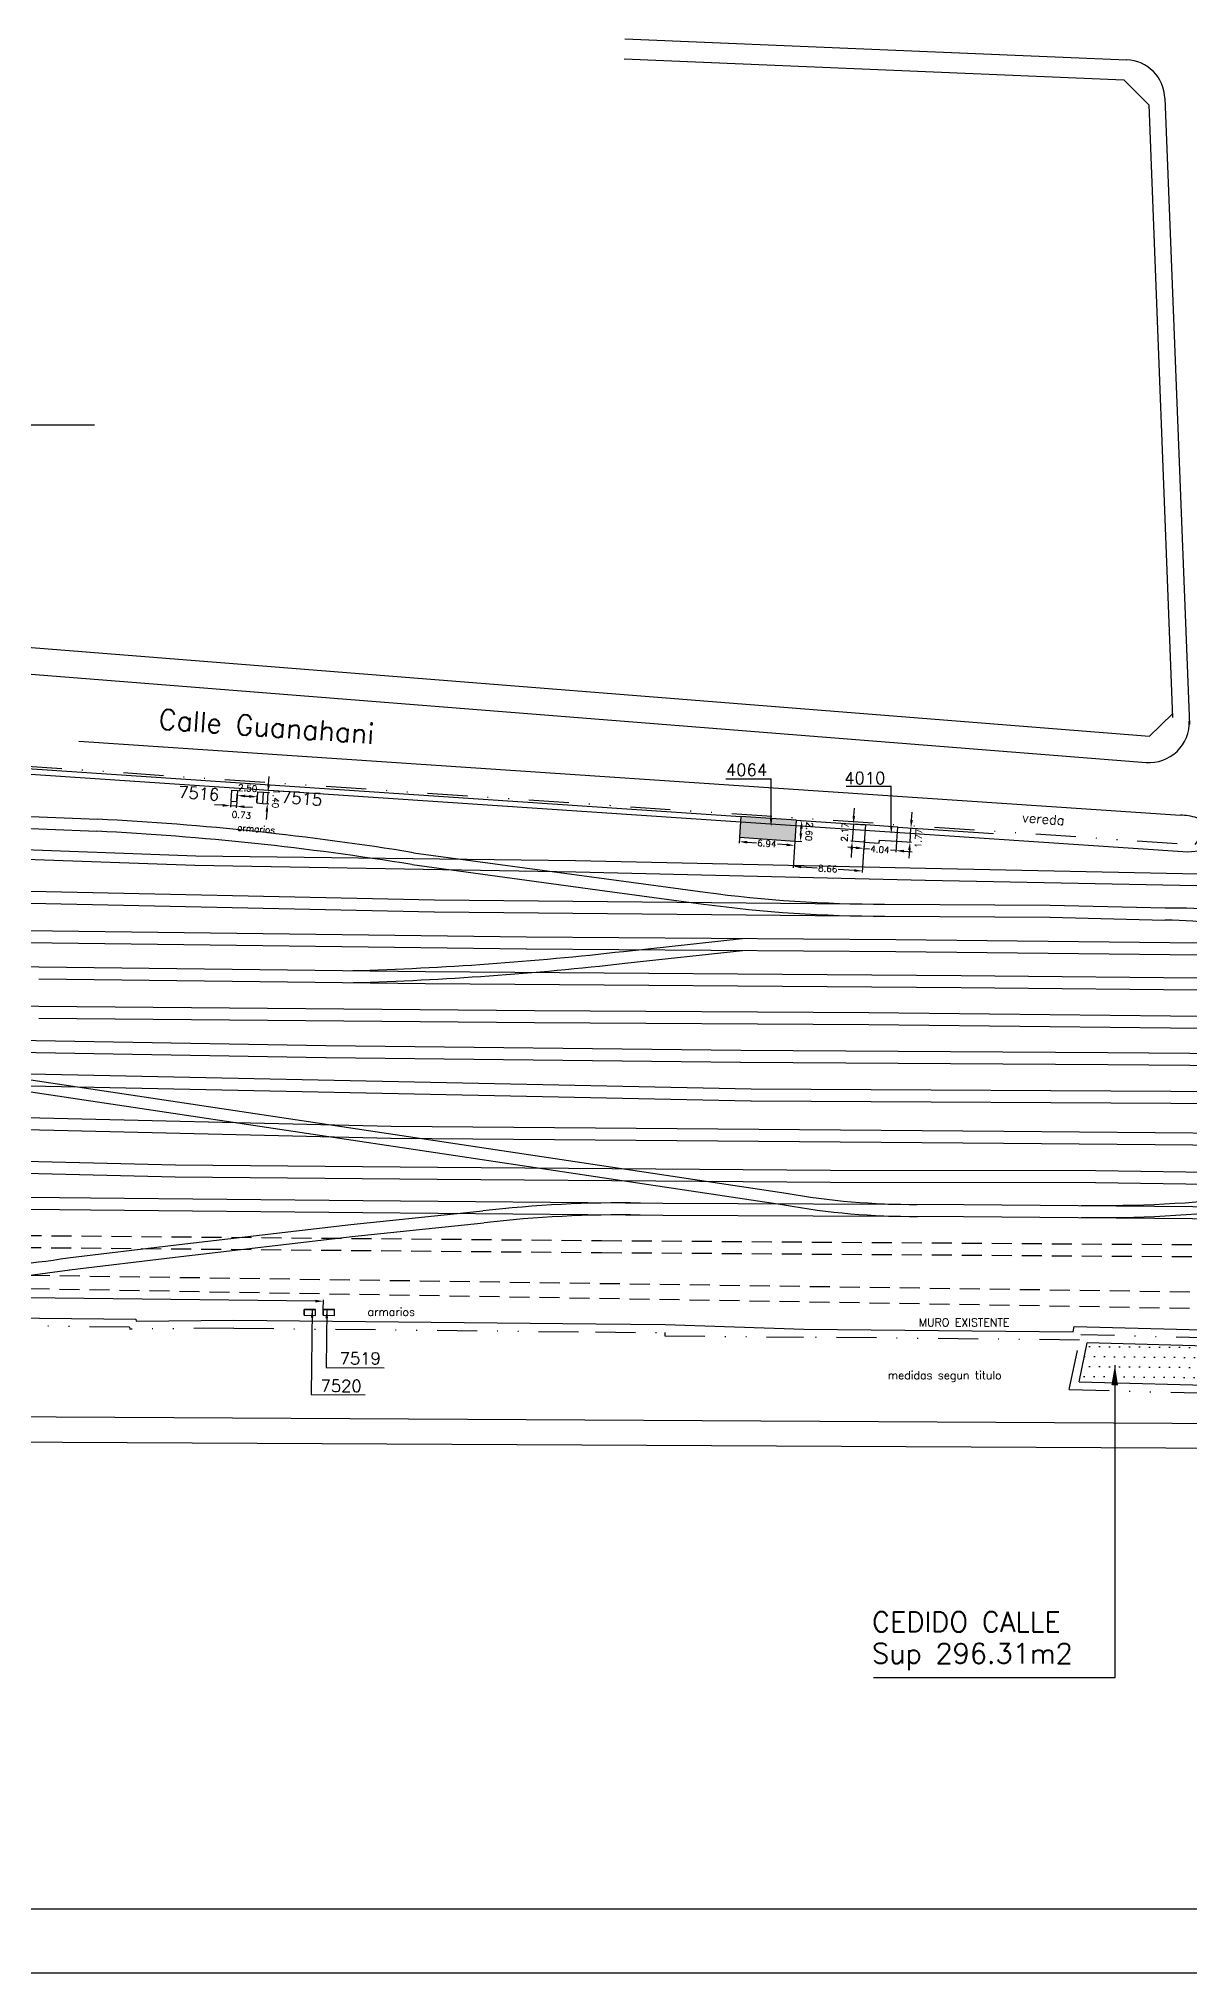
# Model space of a CAD drawing. Header units: metres. Extents: x -2640 to -492, y 2614 to 2999.
# Drawn here: x -1366.5 to -1222.6, y 2614.1 to 2855.8 of the extents above; entities that cross this region are included whole.
import ezdxf

# ---------------------------------------------------------------- set-up
doc = ezdxf.new("R2010")
doc.units = ezdxf.units.M
doc.header["$LTSCALE"] = 10
doc.header["$MEASUREMENT"] = 0
doc.linetypes.add('DIVIDE', pattern=[1.25, 0.5, -0.25, 0, -0.25, 0, -0.25])
doc.linetypes.add('HIDDEN', pattern=[0.375, 0.25, -0.125])
doc.layers.get('DEFPOINTS').update_dxf_attribs({"linetype": 'CONTINUOUS'})
for name, color, linetype in [('CALLES', 2, 'CONTINUOUS'), ('CEDIDO', 50, 'CONTINUOUS'), ('COTAS', 2, 'CONTINUOUS'), ('EDIFICIOS', 4, 'CONTINUOUS'), ('LINEA_02', 2, 'CONTINUOUS'), ('RECUADRO', 9, 'CONTINUOUS'), ('RECUADRO2', 2, 'CONTINUOUS'), ('TEXT-03', 3, 'CONTINUOUS'), ('Titulo (Solo límites)', 102, 'DIVIDE'), ('TMR', 220, 'CONTINUOUS'), ('VIAS', 1, 'CONTINUOUS'), ('VIVIENDA', 246, 'CONTINUOUS')]:
    doc.layers.add(name, color=color, linetype=linetype)
doc.styles.add('ROMANS', font='romans.shx')
doc.dimstyles.new('CHICAS', dxfattribs={"dimtxt": 0.8, "dimasz": 1, "dimexe": 0.18, "dimexo": 0.0625, "dimgap": 0.09, "dimtad": 0, "dimzin": 0, "dimdsep": 46, "dimtxsty": 'ROMANS', "dimcen": 0.09, "dimclrd": 1, "dimclre": 1, "dimclrt": 7, "dimadec": 0, "dimazin": 0, "dimtfac": 1, "dimtmove": 2, "dimatfit": 3, "dimfxl": 0, "dimtolj": 1, "dimtzin": 0, "dimarcsym": 0})

# ---------------------------------------------------------------- blocks, each defined once
blk = doc.blocks.new('*D287')
at = {"layer": 'COTAS', "color": 1, "lineweight": -2}
for p, q in [((-1470.89, 2697.59), (-1470.86, 2699.84)), ((-1469.87, 2699.65), (-1404.35, 2698.89)), ((-1331.88, 2698.05), (-1400.32, 2698.84)), ((-1330.89, 2697.01), (-1330.88, 2698.22))]:
    blk.add_line(p, q, dxfattribs=at)
at = {"layer": 'COTAS', "color": 1}
for points in [[(-1469.86, 2699.82), (-1469.87, 2699.48), (-1470.87, 2699.66)], [(-1331.88, 2698.22), (-1331.88, 2697.88), (-1330.88, 2698.04)]]:
    blk.add_solid(points, dxfattribs=at)
at = {"layer": 'DEFPOINTS', "color": 0}
for p in [(-1470.89, 2697.53), (-1330.88, 2698.04), (-1330.89, 2696.95)]:
    blk.add_point(p, dxfattribs=at)
at = {"layer": 'COTAS', "color": 7, "insert": (-1402.33, 2698.85), "char_height": 0.8, "attachment_point": 5, "rotation": 359.3358, "style": 'ROMANS'}
blk.add_mtext('\\A1;140.00', dxfattribs=at)
blk = doc.blocks.new('*D361')
at = {"layer": 'COTAS', "color": 1, "lineweight": -2}
for p, q in [((-1271.95, 2755.47), (-1272.18, 2752.19)), ((-1263.31, 2754.89), (-1263.53, 2751.61)), ((-1271.17, 2752.3), (-1269.15, 2752.17)), ((-1264.52, 2751.85), (-1266.54, 2751.99))]:
    blk.add_line(p, q, dxfattribs=at)
at = {"layer": 'COTAS', "color": 1}
for points in [[(-1271.15, 2752.47), (-1271.18, 2752.13), (-1272.16, 2752.37)], [(-1264.51, 2752.02), (-1264.53, 2751.69), (-1263.52, 2751.79)]]:
    blk.add_solid(points, dxfattribs=at)
at = {"layer": 'DEFPOINTS', "color": 0}
for p in [(-1271.95, 2755.54), (-1263.31, 2754.96), (-1272.16, 2752.37)]:
    blk.add_point(p, dxfattribs=at)
at = {"layer": 'COTAS', "color": 7, "insert": (-1267.84, 2752.08), "char_height": 0.8, "attachment_point": 5, "rotation": 356.16, "style": 'ROMANS'}
blk.add_mtext('\\A1;8.66', dxfattribs=at)
blk = doc.blocks.new('*D362')
at = {"layer": 'COTAS', "color": 1, "lineweight": -2}
for p, q in [((-1257.37, 2758.16), (-1257.3, 2759.16)), ((-1259.16, 2755.51), (-1257.38, 2755.38)), ((-1259.04, 2757.28), (-1257.26, 2757.15)), ((-1257.56, 2755.39), (-1257.44, 2757.16)), ((-1257.63, 2754.4), (-1257.7, 2753.4))]:
    blk.add_line(p, q, dxfattribs=at)
at = {"layer": 'COTAS', "color": 1}
for points in [[(-1257.54, 2758.17), (-1257.2, 2758.15), (-1257.44, 2757.16)], [(-1257.8, 2754.41), (-1257.47, 2754.39), (-1257.56, 2755.39)]]:
    blk.add_solid(points, dxfattribs=at)
at = {"layer": 'DEFPOINTS', "color": 0}
for p in [(-1259.22, 2755.51), (-1259.1, 2757.28), (-1257.44, 2757.16)]:
    blk.add_point(p, dxfattribs=at)
at = {"layer": 'COTAS', "color": 7, "insert": (-1256.49, 2755.86), "char_height": 0.8, "attachment_point": 5, "rotation": 86.0283, "style": 'ROMANS'}
blk.add_mtext('\\A1;1.77', dxfattribs=at)
blk = doc.blocks.new('*D363')
at = {"layer": 'COTAS', "color": 1, "lineweight": -2}
for p, q in [((-1264.58, 2758.65), (-1264.51, 2759.65)), ((-1263.2, 2757.56), (-1264.82, 2757.66)), ((-1264.64, 2757.65), (-1264.79, 2755.49)), ((-1263.34, 2755.39), (-1264.97, 2755.5)), ((-1264.86, 2754.49), (-1264.92, 2753.49))]:
    blk.add_line(p, q, dxfattribs=at)
at = {"layer": 'COTAS', "color": 1}
for points in [[(-1264.74, 2758.66), (-1264.41, 2758.64), (-1264.64, 2757.65)], [(-1265.02, 2754.5), (-1264.69, 2754.48), (-1264.79, 2755.49)]]:
    blk.add_solid(points, dxfattribs=at)
at = {"layer": 'DEFPOINTS', "color": 0}
for p in [(-1263.14, 2757.55), (-1264.79, 2755.49), (-1263.28, 2755.39)]:
    blk.add_point(p, dxfattribs=at)
at = {"layer": 'COTAS', "color": 7, "insert": (-1265.71, 2756.64), "char_height": 0.8, "attachment_point": 5, "rotation": 86.16, "style": 'ROMANS'}
blk.add_mtext('\\A1;2.17', dxfattribs=at)
blk = doc.blocks.new('*D364')
at = {"layer": 'COTAS', "color": 1, "lineweight": -2}
for p, q in [((-1263.26, 2755.73), (-1263.35, 2754.44)), ((-1264.33, 2754.69), (-1265.33, 2754.76)), ((-1263.34, 2754.62), (-1262.64, 2754.57)), ((-1259.3, 2754.34), (-1259.99, 2754.39)), ((-1259.23, 2755.45), (-1259.32, 2754.16)), ((-1258.31, 2754.27), (-1257.31, 2754.2))]:
    blk.add_line(p, q, dxfattribs=at)
at = {"layer": 'COTAS', "color": 1}
for points in [[(-1264.32, 2754.85), (-1264.34, 2754.52), (-1263.34, 2754.62)], [(-1258.29, 2754.44), (-1258.32, 2754.1), (-1259.3, 2754.34)]]:
    blk.add_solid(points, dxfattribs=at)
at = {"layer": 'DEFPOINTS', "color": 0}
for p in [(-1263.25, 2755.79), (-1259.22, 2755.51), (-1259.3, 2754.34)]:
    blk.add_point(p, dxfattribs=at)
at = {"layer": 'COTAS', "color": 7, "insert": (-1261.32, 2754.48), "char_height": 0.8, "attachment_point": 5, "rotation": 356.0283, "style": 'ROMANS'}
blk.add_mtext('\\A1;4.04', dxfattribs=at)
blk = doc.blocks.new('*D365')
at = {"layer": 'COTAS', "color": 1, "lineweight": -2}
for p, q in [((-1278.88, 2755.94), (-1278.92, 2755.27)), ((-1277.91, 2755.39), (-1276.76, 2755.31)), ((-1272.98, 2755.06), (-1274.14, 2755.13)), ((-1271.95, 2755.47), (-1272, 2754.81))]:
    blk.add_line(p, q, dxfattribs=at)
at = {"layer": 'COTAS', "color": 1}
for points in [[(-1277.9, 2755.55), (-1277.92, 2755.22), (-1278.91, 2755.45)], [(-1272.97, 2755.22), (-1273, 2754.89), (-1271.99, 2754.99)]]:
    blk.add_solid(points, dxfattribs=at)
at = {"layer": 'DEFPOINTS', "color": 0}
for p in [(-1278.87, 2756), (-1271.95, 2755.54), (-1271.99, 2754.99)]:
    blk.add_point(p, dxfattribs=at)
at = {"layer": 'COTAS', "color": 7, "insert": (-1275.45, 2755.22), "char_height": 0.8, "attachment_point": 5, "rotation": 356.16, "style": 'ROMANS'}
blk.add_mtext('\\A1;6.94', dxfattribs=at)
blk = doc.blocks.new('*D366')
at = {"layer": 'COTAS', "color": 1, "lineweight": -2}
for p, q in [((-1271.71, 2758.13), (-1270.9, 2758.07)), ((-1271.89, 2755.53), (-1271.08, 2755.48)), ((-1271.19, 2756.49), (-1271.15, 2757.09))]:
    blk.add_line(p, q, dxfattribs=at)
at = {"layer": 'COTAS', "color": 1}
for points in [[(-1270.98, 2757.08), (-1271.31, 2757.1), (-1271.08, 2758.08)], [(-1271.02, 2756.48), (-1271.36, 2756.5), (-1271.26, 2755.49)]]:
    blk.add_solid(points, dxfattribs=at)
at = {"layer": 'DEFPOINTS', "color": 0}
for p in [(-1271.78, 2758.13), (-1271.08, 2758.08), (-1271.95, 2755.54)]:
    blk.add_point(p, dxfattribs=at)
at = {"layer": 'COTAS', "color": 7, "insert": (-1270.17, 2756.72), "char_height": 0.8, "attachment_point": 5, "rotation": 266.16, "style": 'ROMANS'}
blk.add_mtext('\\A1;2.60', dxfattribs=at)
blk = doc.blocks.new('*D367')
at = {"layer": 'COTAS', "color": 1, "lineweight": -2}
for p, q in [((-1337.72, 2762.6), (-1337.65, 2763.59)), ((-1338.33, 2761.64), (-1337.61, 2761.59)), ((-1337.88, 2760.2), (-1337.79, 2761.6)), ((-1338.42, 2760.24), (-1337.7, 2760.19)), ((-1337.95, 2759.2), (-1338.01, 2758.21))]:
    blk.add_line(p, q, dxfattribs=at)
at = {"layer": 'COTAS', "color": 1}
for points in [[(-1337.55, 2762.59), (-1337.89, 2762.61), (-1337.79, 2761.6)], [(-1337.78, 2759.19), (-1338.11, 2759.22), (-1337.88, 2760.2)]]:
    blk.add_solid(points, dxfattribs=at)
at = {"layer": 'DEFPOINTS', "color": 0}
for p in [(-1338.39, 2761.64), (-1337.79, 2761.6), (-1338.48, 2760.24)]:
    blk.add_point(p, dxfattribs=at)
at = {"layer": 'COTAS', "color": 7, "insert": (-1336.83, 2760.83), "char_height": 0.8, "attachment_point": 5, "rotation": 266.16, "style": 'ROMANS'}
blk.add_mtext('\\A1;1.40', dxfattribs=at)
blk = doc.blocks.new('*D368')
at = {"layer": 'COTAS', "color": 1, "lineweight": -2}
for p, q in [((-1341.7, 2760.52), (-1341.64, 2761.4)), ((-1340.66, 2761.15), (-1340.16, 2761.12)), ((-1339.21, 2760.35), (-1339.15, 2761.23))]:
    blk.add_line(p, q, dxfattribs=at)
at = {"layer": 'COTAS', "color": 1}
for points in [[(-1340.65, 2761.32), (-1340.67, 2760.99), (-1341.66, 2761.22)], [(-1340.15, 2761.29), (-1340.17, 2760.95), (-1339.16, 2761.05)]]:
    blk.add_solid(points, dxfattribs=at)
at = {"layer": 'DEFPOINTS', "color": 0}
for p in [(-1341.71, 2760.46), (-1339.16, 2761.05), (-1339.21, 2760.29)]:
    blk.add_point(p, dxfattribs=at)
at = {"layer": 'COTAS', "color": 7, "insert": (-1340.34, 2762.14), "char_height": 0.8, "attachment_point": 5, "rotation": 356.16, "style": 'ROMANS'}
blk.add_mtext('\\A1;2.50', dxfattribs=at)
blk = doc.blocks.new('*D369')
at = {"layer": 'COTAS', "color": 1, "lineweight": -2}
for p, q in [((-1342.44, 2760.45), (-1342.49, 2759.75)), ((-1341.71, 2760.4), (-1341.76, 2759.7)), ((-1343.47, 2760), (-1344.47, 2760.07)), ((-1341.75, 2759.88), (-1342.47, 2759.93)), ((-1340.75, 2759.82), (-1339.75, 2759.75))]:
    blk.add_line(p, q, dxfattribs=at)
at = {"layer": 'COTAS', "color": 1}
for points in [[(-1343.46, 2760.16), (-1343.48, 2759.83), (-1342.47, 2759.93)], [(-1340.74, 2759.98), (-1340.76, 2759.65), (-1341.75, 2759.88)]]:
    blk.add_solid(points, dxfattribs=at)
at = {"layer": 'DEFPOINTS', "color": 0}
for p in [(-1342.44, 2760.51), (-1341.71, 2760.46), (-1342.47, 2759.93)]:
    blk.add_point(p, dxfattribs=at)
at = {"layer": 'COTAS', "color": 7, "insert": (-1341.13, 2758.79), "char_height": 0.8, "attachment_point": 5, "rotation": 356.16, "style": 'ROMANS'}
blk.add_mtext('\\A1;0.73', dxfattribs=at)

msp = doc.modelspace()

# ---------------------------------------------------------------- hatches: boundary and pattern name
at = {"layer": 'CEDIDO'}
h = msp.add_hatch(dxfattribs=at)
h.set_pattern_fill('DOTS', color=256, scale=20, style=0)
h.set_pattern_definition([(179.47113, (-1623.1467, 2704.7129), (-0.6365113, -1.2441778), [0, -1.25])])
h.paths.add_polyline_path([(-1193.92, 2691.742), (-1235.411, 2692.828), (-1236.435, 2687.968), (-1195.328, 2686.894), (-1183.156, 2686.782), (-1182.134, 2691.634)])
at = {"layer": 'VIVIENDA'}
msp.add_hatch(color=256, dxfattribs=at).paths.add_polyline_path([(-1271.776, 2758.131), (-1278.701, 2758.596), (-1278.875, 2756.002), (-1271.95, 2755.537)])

# ---------------------------------------------------------------- linework, layer by layer
at = {"layer": 'CALLES'}
for p, q in [((-1293.185, 2855.778), (-1230.476, 2853.132)), ((-1293.291, 2853.276), (-1230.835, 2850.641)), ((-1230.835, 2850.641), (-1227.72, 2847.517)), ((-1227.72, 2847.517), (-1224.732, 2770.958)), ((-1225.691, 2848.331), (-1222.636, 2770.076)), ((-1610.333, 2798.931), (-1227.623, 2768.65)), ((-1610.507, 2795.611), (-1228.044, 2765.349)), ((-1227.623, 2768.65), (-1224.75, 2771.411)), ((-1361.435, 2768.008), (-1223.771, 2758.768)), ((-1271.776, 2758.131), (-1263.136, 2757.551)), ((-1198.014, 2682.62), (-1563.081, 2684.685)), ((-1564.868, 2681.405), (-1199.749, 2679.606))]:
    msp.add_line(p, q, dxfattribs=at)
for centre, start, end in [((-1230.687, 2848.136), 2.23552, 87.58383), ((-1227.65, 2770.334), 265.47601, 2.23552)]:
    msp.add_arc(centre, 5, start, end, dxfattribs=at)
msp.add_spline([(-1221.939, 2755.087), (-1221.235, 2756.028), (-1220.833, 2757.293), (-1221.063, 2757.982), (-1221.724, 2758.414), (-1223.771, 2758.768)], degree=3, dxfattribs=at)
at = {"layer": 'CEDIDO'}
for p, q in [((-1236.435, 2687.968), (-1235.411, 2692.828)), ((-1193.92, 2691.742), (-1235.411, 2692.828)), ((-1236.435, 2687.968), (-1195.328, 2686.894))]:
    msp.add_line(p, q, dxfattribs=at)
at = {"layer": 'COTAS', "color": 1}
for p, q in [((-1280.558, 2763.3), (-1274.924, 2763.3)), ((-1274.924, 2758.353), (-1274.924, 2763.3)), ((-1265.535, 2762.368), (-1259.9, 2762.368)), ((-1259.9, 2757.421), (-1259.9, 2762.368))]:
    msp.add_line(p, q, dxfattribs=at)
at = {"layer": 'COTAS'}
for p, q in [((-1333.263, 2696.282), (-1333.263, 2697.012)), ((-1331.863, 2696.266), (-1331.863, 2696.996)), ((-1330.889, 2696.282), (-1330.889, 2697.012)), ((-1329.489, 2696.266), (-1329.489, 2696.996))]:
    msp.add_line(p, q, dxfattribs=at)
at = {"layer": 'COTAS', "color": 1}
for points in [[(-1274.757, 2758.353), (-1275.09, 2758.353), (-1274.924, 2757.353)], [(-1259.734, 2757.421), (-1260.067, 2757.421), (-1259.9, 2756.421)]]:
    msp.add_solid(points, dxfattribs=at)
at = {"layer": 'EDIFICIOS'}
for p, q in [((-1342.342, 2761.905), (-1342.436, 2760.508)), ((-1342.436, 2760.508), (-1341.707, 2760.459)), ((-1342.342, 2761.905), (-1341.613, 2761.856)), ((-1341.613, 2761.856), (-1341.707, 2760.459)), ((-1339.119, 2761.689), (-1339.213, 2760.292)), ((-1339.119, 2761.689), (-1338.391, 2761.64)), ((-1338.391, 2761.64), (-1338.484, 2760.243)), ((-1339.213, 2760.292), (-1338.484, 2760.243)), ((-1278.701, 2758.596), (-1278.875, 2756.002)), ((-1271.776, 2758.131), (-1278.701, 2758.596)), ((-1271.776, 2758.131), (-1271.95, 2755.537)), ((-1278.875, 2756.002), (-1271.95, 2755.537)), ((-1263.136, 2757.551), (-1263.281, 2755.386)), ((-1259.1, 2757.28), (-1263.136, 2757.551)), ((-1261.405, 2755.26), (-1261.377, 2755.659)), ((-1261.377, 2755.659), (-1259.223, 2755.509)), ((-1259.223, 2755.509), (-1259.1, 2757.28)), ((-1263.281, 2755.386), (-1261.405, 2755.26))]:
    msp.add_line(p, q, dxfattribs=at)
for points in [[(-1331.863, 2696.996), (-1333.263, 2697.012), (-1333.263, 2696.282), (-1331.863, 2696.266)], [(-1329.489, 2696.996), (-1330.889, 2697.012), (-1330.889, 2696.282), (-1329.489, 2696.266)]]:
    msp.add_lwpolyline(points, close=True, dxfattribs=at)
at = {"layer": 'LINEA_02'}
for p, q in [((-1375.497, 2765.093), (-1278.701, 2758.596)), ((-1259.1, 2757.28), (-1247.121, 2756.476))]:
    msp.add_line(p, q, dxfattribs=at)
at = {"layer": 'RECUADRO'}
msp.add_line((-753.099, 2622.067), (-2615.495, 2622.067), dxfattribs=at)
at = {"layer": 'RECUADRO2'}
for q in [(-2640.495, 2614.067), (-2632.002, 2614.067), (-2632.002, 2614.067)]:
    msp.add_line((-745.099, 2614.067), q, dxfattribs=at)
at = {"layer": 'TEXT-03'}
for p, q in [((-1441.714, 2807.516), (-1359.506, 2807.516)), ((-1231.95, 2690.046), (-1231.95, 2650.965)), ((-1231.95, 2650.965), (-1262.115, 2650.965))]:
    msp.add_line(p, q, dxfattribs=at)
at = {"layer": 'TEXT-03', "color": 2}
for p, q in [((-1333.263, 2697.012), (-1331.863, 2696.996)), ((-1333.263, 2696.282), (-1331.863, 2696.266)), ((-1330.889, 2697.012), (-1329.489, 2696.996)), ((-1330.889, 2696.282), (-1329.489, 2696.266))]:
    msp.add_line(p, q, dxfattribs=at)
at = {"layer": 'TEXT-03', "color": 1}
for p, q in [((-1332.284, 2696.965), (-1332.393, 2686.402)), ((-1330.449, 2696.909), (-1330.525, 2689.769)), ((-1330.525, 2689.769), (-1323.282, 2689.699)), ((-1332.393, 2686.402), (-1325.652, 2686.337))]:
    msp.add_line(p, q, dxfattribs=at)
for points in [[(-1332.46, 2695.967), (-1332.127, 2695.963), (-1332.284, 2696.965)], [(-1330.625, 2695.911), (-1330.292, 2695.908), (-1330.449, 2696.909)]]:
    msp.add_solid(points, dxfattribs=at)
at = {"layer": 'TEXT-03'}
msp.add_solid([(-1232.393, 2687.551), (-1231.56, 2687.542), (-1231.95, 2690.046)], dxfattribs=at)
at = {"layer": 'Titulo (Solo límites)'}
for p, q in [((-1520.595, 2775.133), (-1207.531, 2754.119)), ((-1355.124, 2694.804), (-1395.322, 2695.221)), ((-1355.124, 2694.804), (-1355.073, 2694.56)), ((-1342.075, 2694.669), (-1355.073, 2694.56)), ((-1342.075, 2694.669), (-1296.848, 2694.201)), ((-1296.848, 2694.201), (-1288.188, 2694.111)), ((-1288.188, 2694.111), (-1288.186, 2693.721)), ((-1288.186, 2693.721), (-1270.867, 2693.542)), ((-1236.358, 2693.184), (-1270.867, 2693.542)), ((-1237.661, 2687), (-1236.218, 2693.85)), ((-1193.903, 2692.742), (-1236.218, 2693.85)), ((-1237.661, 2687), (-1195.345, 2685.894))]:
    msp.add_line(p, q, dxfattribs=at)
at = {"layer": 'TMR'}
msp.add_lwpolyline([(-1208.496, 2755.494), (-1222.817, 2754.143), (-1497.874, 2772.605), (-1520.667, 2774.135), (-1579.137, 2778.681)], dxfattribs=at)
msp.add_lwpolyline([(-2132.086, 2704.804), (-2090.082, 2704.723), (-2078.439, 2704.602), (-1897.447, 2702.372), (-1872.058, 2702.109), (-1647.461, 2699.783, 0.5831844), (-1644.148, 2705.907), (-1622.137, 2705.704), (-1622.16, 2703.331, 0.41183), (-1618.215, 2699.48), (-1394.675, 2697.165), (-1394.494, 2696.212), (-1354.311, 2695.796), (-1354.263, 2695.566), (-1342.074, 2695.669), (-1296.837, 2695.201), (-1288.166, 2695.111), (-1270.845, 2694.541), (-1237.168, 2694.193), (-1237.025, 2694.871), (-1193.88, 2693.742)], format="xyb", dxfattribs=at)
at = {"layer": 'VIAS'}
for p, q in [((-1550.611, 2766.16), (-1359.117, 2758.253)), ((-1550.673, 2764.662), (-1359.179, 2756.755)), ((-1552.165, 2761.361), (-1346.839, 2753.682)), ((-1552.225, 2759.863), (-1346.928, 2752.527)), ((-1551.926, 2753.324), (-1273.036, 2711.553)), ((-1346.839, 2753.682), (-1299.388, 2753.105)), ((-1319.598, 2754.077), (-1295.51, 2750.808)), ((-1299.388, 2753.105), (-1255.639, 2752.136)), ((-1552.148, 2751.841), (-1273.258, 2710.07)), ((-1346.928, 2752.527), (-1299.344, 2751.683)), ((-1319.799, 2752.59), (-1295.712, 2749.321)), ((-1299.344, 2751.683), (-1255.658, 2750.636)), ((-1295.51, 2750.808), (-1283.167, 2749.14)), ((-1255.639, 2752.136), (-1185.394, 2750.685)), ((-1371.411, 2749.341), (-1316.982, 2748.201)), ((-1295.711, 2749.321), (-1283.368, 2747.654)), ((-1255.637, 2750.636), (-1185.558, 2749.266)), ((-1371.443, 2747.841), (-1317.014, 2746.701)), ((-1316.997, 2746.701), (-1260.742, 2746.158)), ((-1316.982, 2748.201), (-1260.728, 2747.658)), ((-1260.737, 2746.158), (-1240.044, 2746.03)), ((-1260.728, 2747.658), (-1240.035, 2747.53)), ((-1240.073, 2746.03), (-1225.69, 2745.667)), ((-1240.035, 2747.53), (-1225.652, 2747.167)), ((-1517.742, 2745.583), (-1366.436, 2739.82)), ((-1368.046, 2744.35), (-1305.5, 2743.577)), ((-1305.5, 2743.577), (-1259.316, 2743.215)), ((-1368.064, 2742.85), (-1305.519, 2742.077)), ((-1305.512, 2742.077), (-1259.328, 2741.715)), ((-1293.369, 2741.75), (-1278.557, 2743.366)), ((-1293.206, 2740.259), (-1278.481, 2741.866)), ((-1259.332, 2741.715), (-1208.262, 2741.192)), ((-1259.316, 2743.215), (-1208.247, 2742.692)), ((-1511.499, 2738.73), (-1366.43, 2734.886)), ((-1366.436, 2739.82), (-1318.115, 2739.225)), ((-1318.115, 2739.225), (-1251.168, 2738.75)), ((-1251.168, 2738.75), (-1182.744, 2738.043)), ((-1366.455, 2738.32), (-1318.134, 2737.726)), ((-1318.126, 2737.725), (-1251.178, 2737.25)), ((-1251.183, 2737.25), (-1182.76, 2736.544)), ((-1366.43, 2734.886), (-1304.495, 2734.344)), ((-1304.495, 2734.344), (-1262.688, 2734.091)), ((-1262.688, 2734.091), (-1198.998, 2733.393)), ((-1366.443, 2733.386), (-1304.508, 2732.844)), ((-1304.504, 2732.844), (-1262.697, 2732.591)), ((-1262.705, 2732.591), (-1199.014, 2731.893)), ((-1566.749, 2729.184), (-1277.44, 2723.055)), ((-1566.717, 2730.684), (-1277.408, 2724.555)), ((-1406.221, 2729.77), (-1330.596, 2728.49)), ((-1406.196, 2731.269), (-1330.571, 2729.99)), ((-1330.571, 2729.99), (-1278.712, 2729.415)), ((-1278.712, 2729.415), (-1232.834, 2729.104)), ((-1232.834, 2729.104), (-1190.162, 2728.774)), ((-1330.587, 2728.49), (-1278.729, 2727.915)), ((-1278.723, 2727.915), (-1232.844, 2727.604)), ((-1232.846, 2727.604), (-1190.174, 2727.274)), ((-1546.773, 2725.187), (-1322.415, 2719.905)), ((-1277.408, 2724.555), (-1216.975, 2724.218)), ((-1629.662, 2722.072), (-1349.38, 2715.07)), ((-1546.808, 2723.687), (-1322.45, 2718.405)), ((-1277.416, 2723.055), (-1216.983, 2722.718)), ((-1629.669, 2720.571), (-1349.417, 2713.57)), ((-1322.415, 2719.905), (-1245.849, 2719.285)), ((-1245.849, 2719.285), (-1180.174, 2718.71)), ((-1322.427, 2718.405), (-1245.861, 2717.785)), ((-1245.862, 2717.785), (-1180.187, 2717.21)), ((-1349.38, 2715.07), (-1316.631, 2714.782)), ((-1316.631, 2714.782), (-1267.496, 2714.415)), ((-1267.496, 2714.415), (-1234.341, 2714.356)), ((-1349.393, 2713.57), (-1316.645, 2713.282)), ((-1316.643, 2713.282), (-1267.507, 2712.915)), ((-1267.499, 2712.915), (-1234.344, 2712.856)), ((-1234.362, 2712.856), (-1201.944, 2712.392)), ((-1234.341, 2714.356), (-1201.923, 2713.891)), ((-1391.373, 2709.753), (-1359.999, 2709.468)), ((-1391.36, 2711.253), (-1359.985, 2710.968)), ((-1359.985, 2710.968), (-1325.913, 2710.628)), ((-1325.913, 2710.628), (-1288.432, 2710.281)), ((-1288.432, 2710.281), (-1250.849, 2710.113)), ((-1250.849, 2710.113), (-1196.701, 2709.66)), ((-1360, 2709.468), (-1325.928, 2709.128)), ((-1349.595, 2705.024), (-1327.461, 2707.604)), ((-1327.461, 2707.604), (-1310.964, 2709.334)), ((-1327.305, 2706.112), (-1310.807, 2707.842)), ((-1325.927, 2709.128), (-1288.446, 2708.782)), ((-1288.439, 2708.781), (-1250.856, 2708.613)), ((-1250.862, 2708.613), (-1196.713, 2708.16)), ((-1362.8, 2703.45), (-1349.595, 2705.024)), ((-1349.422, 2703.534), (-1327.288, 2706.114)), ((-1362.623, 2701.96), (-1349.418, 2703.535))]:
    msp.add_line(p, q, dxfattribs=at)
at = {"layer": 'VIAS', "color": 20, "linetype": 'HIDDEN'}
for p, q in [((-1368.643, 2704.753), (-1296.098, 2704.116)), ((-1368.63, 2706.253), (-1296.085, 2705.616)), ((-1296.085, 2705.616), (-1171.936, 2704.759)), ((-1296.095, 2704.116), (-1171.946, 2703.259)), ((-1438.85, 2700.809), (-1195.465, 2696.711)), ((-1438.828, 2702.309), (-1196.044, 2698.836))]:
    msp.add_line(p, q, dxfattribs=at)
at = {"layer": 'VIAS'}
for centre, radius, start, end in [((-1376.626, 2403.529), 355.156, 80.75984, 87.1742), ((-1376.626, 2403.529), 355.156, 80.75984, 87.1742), ((-1376.626, 2403.529), 353.656, 80.75984, 87.1742), ((-1260.991, 2914.266), 166.608, 262.35114, 270.09047), ((-1260.991, 2914.266), 168.108, 262.35114, 270.09047), ((-1225.714, 2643.831), 103.335, 82.17684, 89.96553), ((-1235.015, 2508.409), 237.442, 84.40201, 87.74036), ((-1339.036, 3143.646), 404.482, 271.67787, 276.48279), ((-1339.036, 3143.646), 404.482, 271.67787, 276.48279), ((-1339.036, 3143.646), 405.982, 271.67787, 276.48279), ((-1293.336, 2552.532), 157.789, 89.24307, 96.41444), ((-1257.247, 2798.851), 90.215, 259.74859, 270.38844), ((-1257.247, 2798.851), 88.715, 259.74859, 270.38844), ((-1257.247, 2798.851), 88.715, 259.74859, 270.38844), ((-1234.5, 2884.833), 174.851, 269.45953, 276.28006), ((-1293.336, 2552.532), 156.289, 89.24307, 96.41444), ((-1234.5, 2884.833), 176.351, 269.45953, 276.28006), ((-1387.894, 2870.609), 169.032, 268.50602, 278.53731), ((-1387.894, 2870.609), 170.532, 268.50602, 278.53731)]:
    msp.add_arc(centre, radius, start, end, dxfattribs=at)

# ---------------------------------------------------------------- texts
at = {"layer": 'COTAS', "style": 'ROMANS'}
msp.add_text('armarios', height=0.8, rotation=356.02833, dxfattribs=at).set_placement((-1341.666, 2756.828))
for s, p in [('armarios', (-1325.359, 2696.198)), ('MURO EXISTENTE', (-1256.454, 2694.894)), ('medidas segun titulo', (-1260.332, 2688.284))]:
    msp.add_text(s, height=1, dxfattribs=at).set_placement(p)
at = {"layer": 'TEXT-03', "style": 'ROMANS'}
msp.add_text('Calle Guanahani', height=2.5, rotation=356.03988, dxfattribs=at).set_placement((-1351.552, 2769.532))
at = {"layer": 'TEXT-03', "color": 4, "style": 'ROMANS'}
for s, rotation, p in [('4064', 359.87527, (-1280.567, 2763.689)), ('7516', 356.02833, (-1349.072, 2760.92)), ('7515', 356.02833, (-1336.21, 2760.293))]:
    msp.add_text(s, height=1.5, rotation=rotation, dxfattribs=at).set_placement(p)
for s, p in [('4010', (-1265.777, 2762.652)), ('7519', (-1328.845, 2690.151)), ('7520', (-1331.235, 2686.697))]:
    msp.add_text(s, height=1.5, dxfattribs=at).set_placement(p)
at = {"layer": 'TEXT-03', "color": 2, "style": 'ROMANS'}
msp.add_text('vereda', height=1.2, rotation=355.80421, dxfattribs=at).set_placement((-1243.559, 2757.889))
at = {"layer": 'TEXT-03', "style": 'ROMANS'}
for s, p in [('CEDIDO CALLE', (-1262.299, 2656.732)), ('Sup 296.31m2', (-1262.299, 2652.794))]:
    msp.add_text(s, height=2.5, dxfattribs=at).set_placement(p)

# ---------------------------------------------------------------- dimensions: what is measured, and where the dimension line sits
at = {"layer": 'COTAS'}
for p1, p2, distance, picture, middle in [((-1338.484, 2760.243), (-1338.391, 2761.64), -0.606, '*D367', (-1336.835, 2760.834)), ((-1341.707, 2760.459), (-1339.213, 2760.292), 0.763, '*D368', (-1340.342, 2762.135)), ((-1271.95, 2755.537), (-1271.776, 2758.131), -0.696, '*D366', (-1270.171, 2756.72)), ((-1263.136, 2757.551), (-1263.281, 2755.386), -1.511, '*D363', (-1265.714, 2756.637)), ((-1278.875, 2756.002), (-1271.95, 2755.537), -0.549, '*D365', (-1275.449, 2755.222)), ((-1263.31, 2754.957), (-1271.95, 2755.537), 3.176, '*D361', (-1267.843, 2752.078)), ((-1263.254, 2755.789), (-1259.223, 2755.509), -1.174, '*D364', (-1261.32, 2754.479))]:
    dim = msp.add_aligned_dim(p1=p1, p2=p2, distance=distance, dimstyle='CHICAS', dxfattribs=at)
    dim.commit()
    dim.dimension.update_dxf_attribs({"geometry": picture, "text_midpoint": middle})
for base, p1, p2, angle, picture, middle, dimtype in [((-1342.474, 2759.932), (-1341.707, 2760.459), (-1342.436, 2760.508), 176.16003, '*D369', (-1341.135, 2758.794), 161), ((-1257.44, 2757.1649), (-1259.2226, 2755.5094), (-1259.0997, 2757.2801), 86.02833, '*D362', (-1256.4868, 2755.859), 161), ((-1330.877, 2698.038), (-1470.891, 2697.53), (-1330.89, 2696.95), 359.33577, '*D287', (-1402.333, 2698.85), 160)]:
    dim = msp.add_linear_dim(base=base, p1=p1, p2=p2, angle=angle, dimstyle='CHICAS', dxfattribs=at)
    dim.commit()
    dim.dimension.update_dxf_attribs({"geometry": picture, "text_midpoint": middle, "dimtype": dimtype})

doc.saveas('drawing.dxf')
